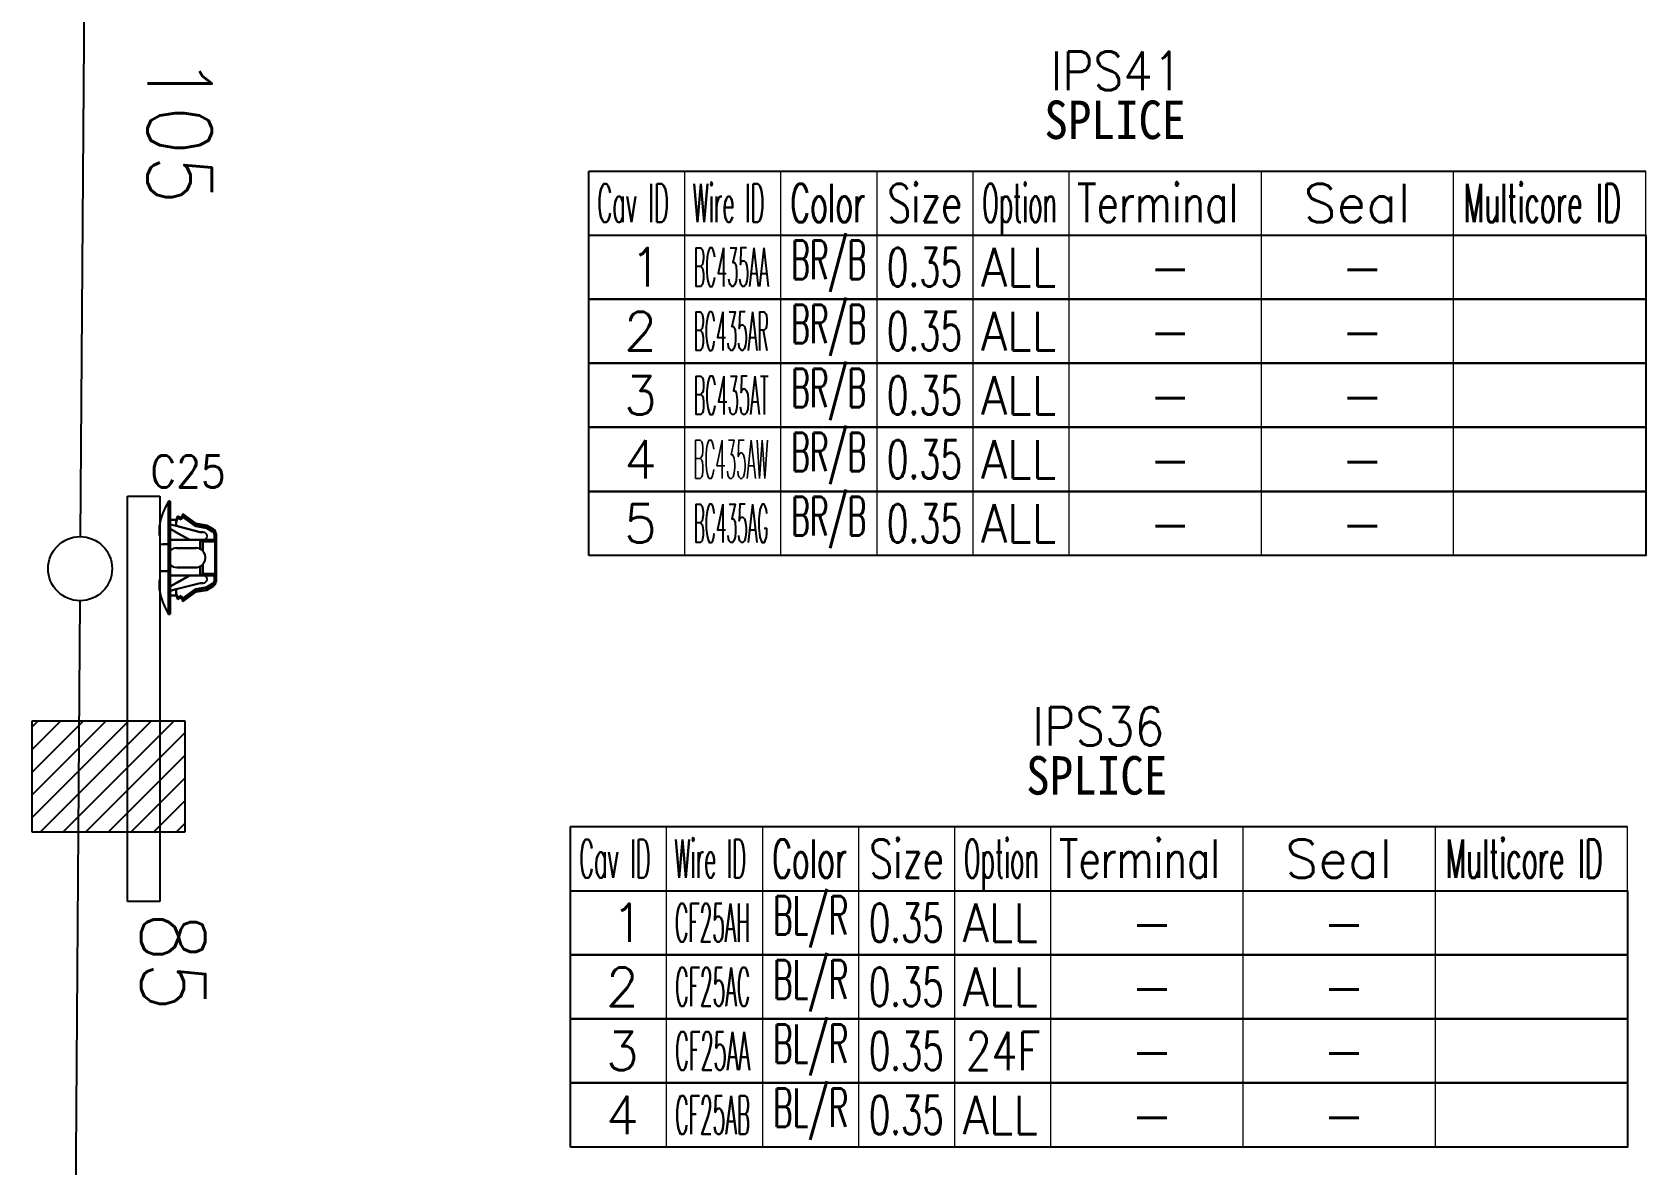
# Model space of a CAD drawing. Header units: inches. Extents: x 47316 to 59086, y 3141 to 11743.
# Drawn here: x 52816.6 to 52942.6, y 8770.9 to 8859.3 of the extents above; entities that cross this region are included whole.
import ezdxf

# ---------------------------------------------------------------- set-up
doc = ezdxf.new("R2010")
doc.units = ezdxf.units.IN
doc.header["$MEASUREMENT"] = 0
doc.styles.get("Standard").update_dxf_attribs({"font": ''})
doc.styles.get('Standard').set_extended_font_data('SimSun')
doc.linetypes.add('_VH_OTCON', pattern='A,0.0001,[7,VeSys.shx,S=0.1,R=0,X=0,Y=0],-0.4,[7,VeSys.shx,S=0.1,R=0,X=0,Y=0],-0.4,["X",Standard,S=1,R=0,X=-0.5,Y=-0.5],-0.0001,[7,VeSys.shx,S=0.1,R=0,X=0,Y=0],-0.4', length=1.2002)

msp = doc.modelspace()

# ---------------------------------------------------------------- linework, layer by layer
at = {"color": 0, "linetype": '_VH_OTCON', "lineweight": -2, "ltscale": 5}
for p, q in [((52820.37, 8819.96), (52820.87, 8884.63)), ((52820.33, 8814.96), (52819.92, 8759.04))]:
    msp.add_line(p, q, dxfattribs=at)
at = {"color": 0, "linetype": 'Continuous', "lineweight": -2}
for p, q in [((52860.05, 8848.49), (52942.55, 8848.49)), ((52860.05, 8843.49), (52860.05, 8848.49)), ((52860.05, 8843.49), (52942.55, 8843.49)), ((52858.63, 8797.33), (52941.13, 8797.33)), ((52858.63, 8792.33), (52858.63, 8797.33)), ((52858.63, 8792.33), (52941.13, 8792.33))]:
    msp.add_line(p, q, dxfattribs=at)
at = {"color": 7, "linetype": 'Continuous', "lineweight": 15}
for p, q in [((52867.55, 8843.49), (52867.55, 8848.49)), ((52875.05, 8843.49), (52875.05, 8848.49)), ((52882.55, 8843.49), (52882.55, 8848.49)), ((52890.05, 8843.49), (52890.05, 8848.49)), ((52897.55, 8843.49), (52897.55, 8848.49)), ((52912.55, 8843.49), (52912.55, 8848.49)), ((52927.55, 8843.49), (52927.55, 8848.49)), ((52942.55, 8843.49), (52942.55, 8848.49)), ((52866.13, 8792.33), (52866.13, 8797.33)), ((52873.63, 8792.33), (52873.63, 8797.33)), ((52881.13, 8792.33), (52881.13, 8797.33)), ((52888.63, 8792.33), (52888.63, 8797.33)), ((52896.13, 8792.33), (52896.13, 8797.33)), ((52911.13, 8792.33), (52911.13, 8797.33)), ((52926.13, 8792.33), (52926.13, 8797.33)), ((52941.13, 8792.33), (52941.13, 8797.33))]:
    msp.add_line(p, q, dxfattribs=at)
at = {"color": 102, "linetype": 'Continuous', "lineweight": 15}
for p, q in [((52867.55, 8838.49), (52867.55, 8843.49)), ((52875.05, 8838.49), (52875.05, 8843.49)), ((52882.55, 8838.49), (52882.55, 8843.49)), ((52890.05, 8838.49), (52890.05, 8843.49)), ((52897.55, 8838.49), (52897.55, 8843.49)), ((52912.55, 8838.49), (52912.55, 8843.49)), ((52927.55, 8838.49), (52927.55, 8843.49)), ((52867.55, 8833.49), (52867.55, 8838.49)), ((52875.05, 8833.49), (52875.05, 8838.49)), ((52882.55, 8833.49), (52882.55, 8838.49)), ((52890.05, 8833.49), (52890.05, 8838.49)), ((52897.55, 8833.49), (52897.55, 8838.49)), ((52912.55, 8833.49), (52912.55, 8838.49)), ((52927.55, 8833.49), (52927.55, 8838.49)), ((52867.55, 8828.49), (52867.55, 8833.49)), ((52875.05, 8828.49), (52875.05, 8833.49)), ((52882.55, 8828.49), (52882.55, 8833.49)), ((52890.05, 8828.49), (52890.05, 8833.49)), ((52897.55, 8828.49), (52897.55, 8833.49)), ((52912.55, 8828.49), (52912.55, 8833.49)), ((52927.55, 8828.49), (52927.55, 8833.49)), ((52867.55, 8823.49), (52867.55, 8828.49)), ((52875.05, 8823.49), (52875.05, 8828.49)), ((52882.55, 8823.49), (52882.55, 8828.49)), ((52890.05, 8823.49), (52890.05, 8828.49)), ((52897.55, 8823.49), (52897.55, 8828.49)), ((52912.55, 8823.49), (52912.55, 8828.49)), ((52927.55, 8823.49), (52927.55, 8828.49)), ((52867.55, 8818.49), (52867.55, 8823.49)), ((52875.05, 8818.49), (52875.05, 8823.49)), ((52882.55, 8818.49), (52882.55, 8823.49)), ((52890.05, 8818.49), (52890.05, 8823.49)), ((52897.55, 8818.49), (52897.55, 8823.49)), ((52912.55, 8818.49), (52912.55, 8823.49)), ((52927.55, 8818.49), (52927.55, 8823.49)), ((52866.13, 8787.33), (52866.13, 8792.33)), ((52873.63, 8787.33), (52873.63, 8792.33)), ((52881.13, 8787.33), (52881.13, 8792.33)), ((52888.63, 8787.33), (52888.63, 8792.33)), ((52896.13, 8787.33), (52896.13, 8792.33)), ((52911.13, 8787.33), (52911.13, 8792.33)), ((52926.13, 8787.33), (52926.13, 8792.33)), ((52866.13, 8782.33), (52866.13, 8787.33)), ((52873.63, 8782.33), (52873.63, 8787.33)), ((52881.13, 8782.33), (52881.13, 8787.33)), ((52888.63, 8782.33), (52888.63, 8787.33)), ((52896.13, 8782.33), (52896.13, 8787.33)), ((52911.13, 8782.33), (52911.13, 8787.33)), ((52926.13, 8782.33), (52926.13, 8787.33)), ((52866.13, 8777.33), (52866.13, 8782.33)), ((52873.63, 8777.33), (52873.63, 8782.33)), ((52881.13, 8777.33), (52881.13, 8782.33)), ((52888.63, 8777.33), (52888.63, 8782.33)), ((52896.13, 8777.33), (52896.13, 8782.33)), ((52911.13, 8777.33), (52911.13, 8782.33)), ((52926.13, 8777.33), (52926.13, 8782.33)), ((52866.13, 8772.33), (52866.13, 8777.33)), ((52873.63, 8772.33), (52873.63, 8777.33)), ((52881.13, 8772.33), (52881.13, 8777.33)), ((52888.63, 8772.33), (52888.63, 8777.33)), ((52896.13, 8772.33), (52896.13, 8777.33)), ((52911.13, 8772.33), (52911.13, 8777.33)), ((52926.13, 8772.33), (52926.13, 8777.33))]:
    msp.add_line(p, q, dxfattribs=at)
at = {"color": 0, "lineweight": -3}
for p, q in [((52824.05, 8823.11), (52826.58, 8823.11)), ((52826.58, 8823.11), (52826.58, 8791.49)), ((52826.58, 8791.49), (52824.05, 8791.49))]:
    msp.add_line(p, q, dxfattribs=at)
at = {"color": 0}
msp.add_line((52824.05, 8791.49), (52824.05, 8823.11), dxfattribs=at)
at = {"color": 0, "ltscale": 0.2}
for p, q in [((52827.26, 8819.37), (52827.26, 8822.74)), ((52827.26, 8819.37), (52827.26, 8822.74)), ((52827.39, 8819.37), (52827.39, 8822.74)), ((52827.39, 8822.74), (52827.39, 8819.37)), ((52827.26, 8813.9), (52827.26, 8817.26)), ((52827.26, 8817.26), (52827.26, 8813.9)), ((52827.39, 8817.26), (52827.39, 8813.9)), ((52827.39, 8817.26), (52827.39, 8813.9))]:
    msp.add_line(p, q, dxfattribs=at)
at = {"color": 0, "ltscale": 0.0075}
for p, q in [((52827.26, 8822.74), (52827.39, 8822.74)), ((52827.39, 8822.74), (52827.26, 8822.74)), ((52827.26, 8819.37), (52827.39, 8819.37)), ((52827.39, 8819.37), (52827.26, 8819.37)), ((52830.84, 8820.06), (52830.97, 8820.06)), ((52830.84, 8820.06), (52830.97, 8820.06)), ((52830.97, 8819.71), (52830.84, 8819.71)), ((52827.39, 8817.26), (52827.26, 8817.26)), ((52827.26, 8817.26), (52827.39, 8817.26)), ((52830.97, 8816.57), (52830.84, 8816.57)), ((52830.97, 8816.57), (52830.84, 8816.57)), ((52827.26, 8813.9), (52827.39, 8813.9)), ((52827.39, 8813.9), (52827.26, 8813.9))]:
    msp.add_line(p, q, dxfattribs=at)
at = {"color": 0, "ltscale": 0.087396}
for p, q in [((52827.39, 8822.74), (52827.39, 8821.27)), ((52827.39, 8813.9), (52827.39, 8815.37)), ((52827.39, 8813.9), (52827.39, 8815.37))]:
    msp.add_line(p, q, dxfattribs=at)
at = {"color": 0, "ltscale": 0.0875}
for p, q in [((52827.39, 8821.26), (52827.39, 8822.74)), ((52829.37, 8819.07), (52827.89, 8819.07)), ((52827.89, 8819.07), (52829.37, 8819.07)), ((52827.89, 8817.56), (52829.37, 8817.56)), ((52829.37, 8817.56), (52827.89, 8817.56)), ((52829.37, 8817.56), (52827.89, 8817.56))]:
    msp.add_line(p, q, dxfattribs=at)
at = {"color": 0, "ltscale": 0.047501}
for p, q in [((52826.55, 8820.84), (52826.55, 8820.04)), ((52826.55, 8820.04), (52826.55, 8820.84)), ((52826.55, 8816.59), (52826.55, 8815.79)), ((52826.55, 8815.79), (52826.55, 8816.59))]:
    msp.add_line(p, q, dxfattribs=at)
at = {"color": 0, "ltscale": 0.027499}
for p, q in [((52827.85, 8821.26), (52827.39, 8821.26)), ((52827.39, 8821.26), (52827.85, 8821.26)), ((52827.85, 8815.37), (52827.39, 8815.37)), ((52827.39, 8815.37), (52827.85, 8815.37))]:
    msp.add_line(p, q, dxfattribs=at)
at = {"color": 0, "ltscale": 0.028456}
for p, q in [((52827.85, 8820.79), (52827.39, 8820.91)), ((52827.39, 8820.91), (52827.85, 8820.79)), ((52827.85, 8815.85), (52827.39, 8815.72)), ((52827.39, 8815.72), (52827.85, 8815.85))]:
    msp.add_line(p, q, dxfattribs=at)
at = {"color": 0, "ltscale": 0.020602}
for p, q in [((52827.39, 8820.91), (52827.39, 8820.56)), ((52827.39, 8815.72), (52827.39, 8816.07)), ((52827.39, 8815.72), (52827.39, 8816.07))]:
    msp.add_line(p, q, dxfattribs=at)
at = {"color": 0, "ltscale": 0.020749}
msp.add_line((52827.39, 8820.56), (52827.39, 8820.91), dxfattribs=at)
at = {"color": 0, "ltscale": 0.015289}
msp.add_line((52827.61, 8820.44), (52827.39, 8820.56), dxfattribs=at)
at = {"color": 0, "ltscale": 0.015242}
for p, q in [((52827.39, 8820.56), (52827.61, 8820.44)), ((52827.61, 8816.2), (52827.39, 8816.07))]:
    msp.add_line(p, q, dxfattribs=at)
at = {"color": 0, "ltscale": 0.018183}
msp.add_line((52827.94, 8821.56), (52827.85, 8821.26), dxfattribs=at)
at = {"color": 0, "ltscale": 0.018199}
for p, q in [((52827.85, 8821.12), (52827.94, 8821.42)), ((52827.94, 8821.42), (52827.85, 8821.12)), ((52827.85, 8815.51), (52827.94, 8815.22)), ((52827.94, 8815.22), (52827.85, 8815.51))]:
    msp.add_line(p, q, dxfattribs=at)
at = {"color": 0, "ltscale": 0.001825}
msp.add_line((52827.85, 8821.26), (52827.85, 8821.23), dxfattribs=at)
at = {"color": 0, "ltscale": 0.003674}
for p, q in [((52827.85, 8821.2), (52827.85, 8821.26)), ((52827.85, 8815.38), (52827.85, 8815.44))]:
    msp.add_line(p, q, dxfattribs=at)
at = {"color": 0, "ltscale": 0.000342}
for p, q in [((52827.85, 8821.26), (52827.85, 8821.26)), ((52827.85, 8815.37), (52827.85, 8815.38))]:
    msp.add_line(p, q, dxfattribs=at)
at = {"color": 0, "ltscale": 0.006641}
msp.add_line((52827.85, 8821.26), (52827.85, 8821.15), dxfattribs=at)
at = {"color": 0, "ltscale": 0.002142}
msp.add_line((52827.85, 8821.23), (52827.85, 8821.26), dxfattribs=at)
at = {"color": 0, "ltscale": 0.00033}
for p, q in [((52827.85, 8821.26), (52827.85, 8821.26)), ((52827.85, 8815.38), (52827.85, 8815.37)), ((52828.25, 8815.2), (52828.25, 8815.21))]:
    msp.add_line(p, q, dxfattribs=at)
at = {"color": 0, "ltscale": 0.002136}
msp.add_line((52827.85, 8821.26), (52827.85, 8821.23), dxfattribs=at)
at = {"color": 0, "ltscale": 0.006299}
msp.add_line((52827.85, 8821.12), (52827.85, 8821.23), dxfattribs=at)
at = {"color": 0, "ltscale": 0.006305}
msp.add_line((52827.85, 8821.23), (52827.85, 8821.12), dxfattribs=at)
at = {"color": 0, "ltscale": 0.00329}
msp.add_line((52827.85, 8821.14), (52827.85, 8821.2), dxfattribs=at)
at = {"color": 0, "ltscale": 0.019785}
for p, q in [((52827.85, 8820.79), (52827.85, 8821.12)), ((52827.85, 8821.12), (52827.85, 8820.79)), ((52827.85, 8815.85), (52827.85, 8815.51)), ((52827.85, 8815.51), (52827.85, 8815.85))]:
    msp.add_line(p, q, dxfattribs=at)
at = {"color": 0, "ltscale": 0.11383}
for p, q in [((52829.71, 8820.3), (52827.85, 8820.79)), ((52827.85, 8820.79), (52829.71, 8820.3)), ((52829.71, 8816.34), (52827.85, 8815.85)), ((52827.85, 8815.85), (52829.71, 8816.34))]:
    msp.add_line(p, q, dxfattribs=at)
at = {"color": 0, "ltscale": 0.008429}
for p, q in [((52827.94, 8821.42), (52827.94, 8821.56)), ((52828.25, 8815.34), (52828.25, 8815.2))]:
    msp.add_line(p, q, dxfattribs=at)
at = {"color": 0, "ltscale": 0.020195}
for p, q in [((52828.25, 8821.43), (52827.94, 8821.56)), ((52827.94, 8821.42), (52828.25, 8821.29)), ((52828.25, 8821.29), (52827.94, 8821.42)), ((52827.94, 8815.22), (52828.25, 8815.34)), ((52828.25, 8815.34), (52827.94, 8815.22)), ((52827.94, 8815.08), (52828.25, 8815.2))]:
    msp.add_line(p, q, dxfattribs=at)
at = {"color": 0, "ltscale": 0.008438}
msp.add_line((52827.94, 8821.56), (52827.94, 8821.42), dxfattribs=at)
at = {"color": 0, "ltscale": 0.002185}
msp.add_line((52827.94, 8821.49), (52827.94, 8821.53), dxfattribs=at)
at = {"color": 0, "ltscale": 0.019}
msp.add_line((52828.38, 8821.73), (52828.25, 8821.43), dxfattribs=at)
at = {"color": 0, "ltscale": 0.013619}
for p, q in [((52828.25, 8821.29), (52828.34, 8821.5)), ((52828.34, 8821.5), (52828.25, 8821.29)), ((52828.25, 8815.34), (52828.34, 8815.13)), ((52828.34, 8815.13), (52828.25, 8815.34))]:
    msp.add_line(p, q, dxfattribs=at)
at = {"color": 0, "ltscale": 0.002856}
msp.add_line((52828.25, 8821.43), (52828.25, 8821.38), dxfattribs=at)
at = {"color": 0, "ltscale": 0.002869}
msp.add_line((52828.25, 8821.38), (52828.25, 8821.43), dxfattribs=at)
at = {"color": 0, "ltscale": 0.0009}
msp.add_line((52828.25, 8821.42), (52828.25, 8821.43), dxfattribs=at)
at = {"color": 0, "ltscale": 0.000912}
for p, q in [((52828.25, 8821.43), (52828.25, 8821.42)), ((52827.94, 8815.09), (52827.94, 8815.08))]:
    msp.add_line(p, q, dxfattribs=at)
at = {"color": 0, "ltscale": 0.002832}
msp.add_line((52828.25, 8821.37), (52828.25, 8821.42), dxfattribs=at)
at = {"color": 0, "ltscale": 0.00282}
for p, q in [((52828.25, 8821.42), (52828.25, 8821.37)), ((52827.94, 8815.14), (52827.94, 8815.09))]:
    msp.add_line(p, q, dxfattribs=at)
at = {"color": 0, "ltscale": 0.004715}
msp.add_line((52828.25, 8821.29), (52828.25, 8821.37), dxfattribs=at)
at = {"color": 0, "ltscale": 0.004687}
msp.add_line((52828.25, 8821.37), (52828.25, 8821.29), dxfattribs=at)
at = {"color": 0, "ltscale": 0.074459}
for p, q in [((52828.34, 8821.5), (52829.36, 8820.77)), ((52829.36, 8820.77), (52828.34, 8821.5)), ((52828.34, 8815.13), (52829.36, 8815.86)), ((52829.36, 8815.86), (52828.34, 8815.13))]:
    msp.add_line(p, q, dxfattribs=at)
at = {"color": 0, "ltscale": 0.000903}
msp.add_line((52828.38, 8821.73), (52828.38, 8821.71), dxfattribs=at)
at = {"color": 0, "ltscale": 4.3e-05}
msp.add_line((52828.38, 8821.73), (52828.38, 8821.73), dxfattribs=at)
at = {"color": 0, "ltscale": 0.075271}
for p, q in [((52829.41, 8820.99), (52828.38, 8821.73)), ((52828.38, 8821.62), (52829.41, 8820.89)), ((52829.41, 8820.89), (52828.38, 8821.62)), ((52829.41, 8815.75), (52828.38, 8815.01)), ((52828.38, 8814.91), (52829.41, 8815.64))]:
    msp.add_line(p, q, dxfattribs=at)
at = {"color": 0, "ltscale": 4.9e-05}
msp.add_line((52828.38, 8821.73), (52828.38, 8821.73), dxfattribs=at)
at = {"color": 0, "ltscale": 0.000916}
msp.add_line((52828.38, 8821.73), (52828.38, 8821.71), dxfattribs=at)
at = {"color": 0, "ltscale": 0.005222}
msp.add_line((52828.38, 8821.71), (52828.38, 8821.62), dxfattribs=at)
at = {"color": 0, "ltscale": 0.005249}
msp.add_line((52828.38, 8821.71), (52828.38, 8821.62), dxfattribs=at)
at = {"color": 0, "ltscale": 0.004321}
for p, q in [((52829.39, 8820.84), (52829.36, 8820.77)), ((52829.36, 8820.77), (52829.39, 8820.84)), ((52829.36, 8815.86), (52829.39, 8815.79)), ((52829.39, 8815.79), (52829.36, 8815.86))]:
    msp.add_line(p, q, dxfattribs=at)
at = {"color": 0, "ltscale": 0.051095}
for p, q in [((52829.36, 8820.77), (52830.21, 8820.62)), ((52830.21, 8820.62), (52829.36, 8820.77)), ((52829.36, 8815.86), (52830.21, 8816.01)), ((52830.21, 8816.01), (52829.36, 8815.86))]:
    msp.add_line(p, q, dxfattribs=at)
at = {"color": 0, "ltscale": 0.002621}
for p, q in [((52829.41, 8820.88), (52829.39, 8820.84)), ((52829.39, 8820.84), (52829.41, 8820.88)), ((52829.39, 8815.79), (52829.41, 8815.75)), ((52829.41, 8815.75), (52829.39, 8815.79))]:
    msp.add_line(p, q, dxfattribs=at)
at = {"color": 0, "ltscale": 0.000205}
for p, q in [((52829.39, 8820.84), (52829.39, 8820.84)), ((52829.39, 8820.84), (52829.39, 8820.84)), ((52829.39, 8815.79), (52829.39, 8815.79)), ((52829.39, 8815.79), (52829.39, 8815.79))]:
    msp.add_line(p, q, dxfattribs=at)
at = {"color": 0, "ltscale": 0.006168}
for p, q in [((52829.41, 8820.89), (52829.41, 8820.99)), ((52829.41, 8820.99), (52829.41, 8820.89))]:
    msp.add_line(p, q, dxfattribs=at)
at = {"color": 0, "ltscale": 0.05076}
for p, q in [((52830.25, 8820.84), (52829.41, 8820.99)), ((52829.41, 8815.64), (52830.25, 8815.79))]:
    msp.add_line(p, q, dxfattribs=at)
at = {"color": 0, "ltscale": 0.050773}
for p, q in [((52829.41, 8820.88), (52830.25, 8820.74)), ((52830.25, 8820.74), (52829.41, 8820.88)), ((52830.25, 8815.9), (52829.41, 8815.75))]:
    msp.add_line(p, q, dxfattribs=at)
at = {"color": 0, "ltscale": 0.004276}
for p, q in [((52830.24, 8820.69), (52830.21, 8820.62)), ((52830.21, 8820.62), (52830.24, 8820.69)), ((52830.24, 8815.94), (52830.21, 8816.01)), ((52830.21, 8816.01), (52830.24, 8815.94))]:
    msp.add_line(p, q, dxfattribs=at)
at = {"color": 0, "ltscale": 0.0329}
for p, q in [((52830.21, 8820.62), (52830.69, 8820.34)), ((52830.69, 8820.34), (52830.21, 8820.62)), ((52830.21, 8816.01), (52830.69, 8816.29)), ((52830.69, 8816.29), (52830.21, 8816.01))]:
    msp.add_line(p, q, dxfattribs=at)
at = {"color": 0, "ltscale": 0.002806}
for p, q in [((52830.25, 8820.74), (52830.24, 8820.69)), ((52830.24, 8815.94), (52830.25, 8815.9))]:
    msp.add_line(p, q, dxfattribs=at)
at = {"color": 0, "ltscale": 0.00266}
for p, q in [((52830.24, 8820.69), (52830.25, 8820.74)), ((52830.25, 8815.9), (52830.24, 8815.94))]:
    msp.add_line(p, q, dxfattribs=at)
at = {"color": 0, "ltscale": 0.006223}
for p, q in [((52830.25, 8820.84), (52830.25, 8820.74)), ((52830.25, 8820.84), (52830.25, 8820.74)), ((52830.25, 8815.79), (52830.25, 8815.9))]:
    msp.add_line(p, q, dxfattribs=at)
at = {"color": 0, "ltscale": 0.034946}
for p, q in [((52830.76, 8820.54), (52830.25, 8820.84)), ((52830.25, 8815.79), (52830.76, 8816.09))]:
    msp.add_line(p, q, dxfattribs=at)
at = {"color": 0, "ltscale": 0.034163}
for p, q in [((52830.25, 8820.74), (52830.75, 8820.45)), ((52830.75, 8816.19), (52830.25, 8815.9))]:
    msp.add_line(p, q, dxfattribs=at)
at = {"color": 0, "ltscale": 0.034208}
for p, q in [((52830.75, 8820.45), (52830.25, 8820.74)), ((52830.75, 8816.19), (52830.25, 8815.9))]:
    msp.add_line(p, q, dxfattribs=at)
at = {"color": 0, "ltscale": 0.000128}
for p, q in [((52830.25, 8820.74), (52830.25, 8820.74)), ((52830.25, 8815.9), (52830.25, 8815.9)), ((52830.25, 8815.9), (52830.25, 8815.9))]:
    msp.add_line(p, q, dxfattribs=at)
at = {"color": 0, "ltscale": 0.005864}
msp.add_line((52830.76, 8820.54), (52830.75, 8820.45), dxfattribs=at)
at = {"color": 0, "ltscale": 0.005865}
for p, q in [((52830.76, 8820.54), (52830.75, 8820.45)), ((52830.75, 8816.19), (52830.76, 8816.09))]:
    msp.add_line(p, q, dxfattribs=at)
at = {"color": 0, "ltscale": 0.040567}
for p, q in [((52826.58, 8819.37), (52827.26, 8819.37)), ((52826.58, 8817.26), (52827.26, 8817.26))]:
    msp.add_line(p, q, dxfattribs=at)
at = {"color": 0, "ltscale": 0.040569}
for p, q in [((52826.58, 8819.37), (52827.26, 8819.37)), ((52827.26, 8817.26), (52826.58, 8817.26))]:
    msp.add_line(p, q, dxfattribs=at)
at = {"color": 0, "ltscale": 0.035001}
msp.add_line((52827.39, 8819.37), (52826.8, 8819.37), dxfattribs=at)
msp.add_line((52827.39, 8819.37), (52826.8, 8819.37), dxfattribs=at)
at = {"color": 0, "ltscale": 0.125}
for p, q in [((52827.26, 8817.26), (52827.26, 8819.37)), ((52827.26, 8819.37), (52827.26, 8817.26)), ((52827.39, 8817.26), (52827.39, 8819.37)), ((52827.39, 8819.37), (52827.39, 8817.26))]:
    msp.add_line(p, q, dxfattribs=at)
at = {"color": 0, "ltscale": 0.089999}
for p, q in [((52827.39, 8819.71), (52828.91, 8819.71)), ((52828.91, 8819.71), (52827.39, 8819.71)), ((52828.91, 8816.93), (52827.39, 8816.93)), ((52827.39, 8816.93), (52828.91, 8816.93))]:
    msp.add_line(p, q, dxfattribs=at)
at = {"color": 0, "ltscale": 0.02697}
msp.add_line((52828.01, 8820.21), (52827.61, 8820.44), dxfattribs=at)
at = {"color": 0, "ltscale": 0.026985}
for p, q in [((52827.61, 8820.44), (52828.01, 8820.21)), ((52828.01, 8816.42), (52827.61, 8816.2))]:
    msp.add_line(p, q, dxfattribs=at)
at = {"color": 0, "ltscale": 0.065039}
msp.add_line((52828.91, 8819.71), (52827.95, 8820.24), dxfattribs=at)
at = {"color": 0, "ltscale": 0.06116}
msp.add_line((52828.91, 8819.71), (52828.01, 8820.21), dxfattribs=at)
at = {"color": 0, "ltscale": 0.061156}
for p, q in [((52828.01, 8820.21), (52828.91, 8819.71)), ((52828.91, 8816.93), (52828.01, 8816.42))]:
    msp.add_line(p, q, dxfattribs=at)
at = {"color": 0, "ltscale": 0.040697}
msp.add_line((52828.75, 8819.71), (52828.06, 8819.71), dxfattribs=at)
at = {"color": 0, "ltscale": 0.040701}
msp.add_line((52828.06, 8819.71), (52828.75, 8819.71), dxfattribs=at)
at = {"color": 0, "ltscale": 0.039936}
for p, q in [((52828.91, 8819.71), (52829.58, 8819.71)), ((52829.58, 8819.71), (52828.91, 8819.71)), ((52829.58, 8816.93), (52828.91, 8816.93)), ((52828.91, 8816.93), (52829.58, 8816.93))]:
    msp.add_line(p, q, dxfattribs=at)
at = {"color": 0, "ltscale": 0.048712}
msp.add_line((52829.73, 8819.71), (52828.91, 8819.71), dxfattribs=at)
at = {"color": 0, "ltscale": 0.082565}
for p, q in [((52830.97, 8819.71), (52829.58, 8819.71)), ((52829.58, 8819.71), (52830.97, 8819.71)), ((52829.58, 8816.93), (52830.97, 8816.93)), ((52830.97, 8816.93), (52829.58, 8816.93))]:
    msp.add_line(p, q, dxfattribs=at)
at = {"color": 0, "ltscale": 0.014999}
for p, q in [((52829.96, 8820.3), (52829.71, 8820.3)), ((52829.71, 8820.3), (52829.96, 8820.3)), ((52829.96, 8816.34), (52829.71, 8816.34)), ((52829.96, 8816.34), (52829.71, 8816.34)), ((52829.71, 8816.34), (52829.96, 8816.34))]:
    msp.add_line(p, q, dxfattribs=at)
at = {"color": 0, "ltscale": 0.041339}
for p, q in [((52829.72, 8819.68), (52829.72, 8818.99)), ((52829.72, 8818.99), (52829.72, 8819.68)), ((52829.72, 8817.64), (52829.72, 8816.95)), ((52829.72, 8816.95), (52829.72, 8817.64))]:
    msp.add_line(p, q, dxfattribs=at)
at = {"color": 0, "ltscale": 0.002634}
for p, q in [((52829.72, 8819.68), (52829.76, 8819.67)), ((52829.76, 8816.96), (52829.72, 8816.95))]:
    msp.add_line(p, q, dxfattribs=at)
at = {"color": 0, "ltscale": 0.002635}
for p, q in [((52829.76, 8819.67), (52829.72, 8819.68)), ((52829.72, 8816.95), (52829.76, 8816.96))]:
    msp.add_line(p, q, dxfattribs=at)
at = {"color": 0, "ltscale": 0.008279}
msp.add_line((52829.86, 8819.71), (52829.73, 8819.71), dxfattribs=at)
at = {"color": 0, "ltscale": 0.005516}
msp.add_line((52829.96, 8819.71), (52829.86, 8819.71), dxfattribs=at)
at = {"color": 0, "ltscale": 0.044711}
for p, q in [((52829.93, 8818.83), (52829.93, 8819.58)), ((52829.93, 8819.58), (52829.93, 8818.83)), ((52829.93, 8817.05), (52829.93, 8817.81)), ((52829.93, 8817.81), (52829.93, 8817.05))]:
    msp.add_line(p, q, dxfattribs=at)
at = {"color": 0, "ltscale": 0.057954}
for p, q in [((52829.93, 8819.58), (52830.9, 8819.58)), ((52830.9, 8819.58), (52829.93, 8819.58)), ((52830.9, 8817.05), (52829.93, 8817.05)), ((52829.93, 8817.05), (52830.9, 8817.05))]:
    msp.add_line(p, q, dxfattribs=at)
at = {"color": 0, "ltscale": 0.052501}
msp.add_line((52830.84, 8819.71), (52829.96, 8819.71), dxfattribs=at)
at = {"color": 0, "ltscale": 0.007092}
for p, q in [((52830.69, 8820.34), (52830.75, 8820.45)), ((52830.75, 8820.45), (52830.69, 8820.34)), ((52830.75, 8816.19), (52830.69, 8816.29)), ((52830.69, 8816.29), (52830.75, 8816.19))]:
    msp.add_line(p, q, dxfattribs=at)
at = {"color": 0, "ltscale": 0.020941}
for p, q in [((52830.84, 8820.06), (52830.84, 8819.71)), ((52830.84, 8819.71), (52830.84, 8820.06)), ((52830.97, 8819.71), (52830.97, 8820.06)), ((52830.97, 8820.06), (52830.97, 8819.71)), ((52830.84, 8816.57), (52830.84, 8816.93)), ((52830.84, 8816.93), (52830.84, 8816.57)), ((52830.97, 8816.57), (52830.97, 8816.93)), ((52830.97, 8816.93), (52830.97, 8816.57))]:
    msp.add_line(p, q, dxfattribs=at)
at = {"color": 0, "ltscale": 0.15}
for p, q in [((52830.9, 8817.05), (52830.9, 8819.58)), ((52830.9, 8819.58), (52830.9, 8817.05))]:
    msp.add_line(p, q, dxfattribs=at)
at = {"color": 0, "ltscale": 0.015717}
msp.add_line((52830.97, 8820.18), (52830.97, 8819.92), dxfattribs=at)
at = {"color": 0, "ltscale": 0.015729}
msp.add_line((52830.97, 8819.92), (52830.97, 8820.18), dxfattribs=at)
at = {"color": 0, "ltscale": 0.012512}
for p, q in [((52830.97, 8819.71), (52830.97, 8819.92)), ((52830.97, 8816.72), (52830.97, 8816.93))]:
    msp.add_line(p, q, dxfattribs=at)
at = {"color": 0, "ltscale": 0.000995}
for p, q in [((52830.97, 8819.69), (52830.97, 8819.71)), ((52830.97, 8819.71), (52830.97, 8819.69)), ((52830.97, 8816.93), (52830.97, 8816.94)), ((52830.97, 8816.94), (52830.97, 8816.93))]:
    msp.add_line(p, q, dxfattribs=at)
at = {"color": 0, "ltscale": 0.163013}
msp.add_line((52830.97, 8819.69), (52830.97, 8816.94), dxfattribs=at)
at = {"color": 0, "ltscale": 0.163214}
msp.add_line((52830.97, 8816.94), (52830.97, 8819.69), dxfattribs=at)
at = {"color": 0, "ltscale": 0.001863}
msp.add_line((52829.91, 8818.85), (52829.93, 8818.83), dxfattribs=at)
at = {"color": 0, "ltscale": 0.000505}
msp.add_line((52829.93, 8818.83), (52829.92, 8818.83), dxfattribs=at)
at = {"color": 0, "ltscale": 0.02751}
msp.add_line((52827.26, 8817.26), (52826.8, 8817.26), dxfattribs=at)
msp.add_line((52827.26, 8817.26), (52826.8, 8817.26), dxfattribs=at)
at = {"color": 0, "ltscale": 0.064963}
msp.add_line((52827.95, 8816.39), (52828.91, 8816.93), dxfattribs=at)
at = {"color": 0, "ltscale": 0.061161}
msp.add_line((52828.01, 8816.42), (52828.91, 8816.93), dxfattribs=at)
at = {"color": 0, "ltscale": 0.000598}
msp.add_line((52829.93, 8817.81), (52829.92, 8817.8), dxfattribs=at)
at = {"color": 0, "ltscale": 0.000399}
msp.add_line((52830.97, 8816.95), (52830.97, 8816.94), dxfattribs=at)
at = {"color": 0, "ltscale": 0.012915}
msp.add_line((52830.97, 8816.5), (52830.97, 8816.72), dxfattribs=at)
at = {"color": 0, "ltscale": 0.015215}
msp.add_line((52827.39, 8816.07), (52827.61, 8816.2), dxfattribs=at)
at = {"color": 0, "ltscale": 0.02701}
msp.add_line((52827.61, 8816.2), (52828.01, 8816.42), dxfattribs=at)
at = {"color": 0, "ltscale": 0.008441}
for p, q in [((52827.85, 8815.37), (52827.85, 8815.51)), ((52827.85, 8815.51), (52827.85, 8815.37)), ((52828.25, 8815.2), (52828.25, 8815.34))]:
    msp.add_line(p, q, dxfattribs=at)
at = {"color": 0, "ltscale": 0.008432}
msp.add_line((52827.85, 8815.51), (52827.85, 8815.37), dxfattribs=at)
at = {"color": 0, "ltscale": 0.00434}
msp.add_line((52827.85, 8815.44), (52827.85, 8815.51), dxfattribs=at)
at = {"color": 0, "ltscale": 0.075264}
msp.add_line((52829.41, 8815.75), (52828.38, 8815.01), dxfattribs=at)
at = {"color": 0, "ltscale": 0.050769}
msp.add_line((52830.25, 8815.9), (52829.41, 8815.75), dxfattribs=at)
at = {"color": 0, "ltscale": 0.006165}
for p, q in [((52829.41, 8815.64), (52829.41, 8815.75)), ((52829.41, 8815.64), (52829.41, 8815.75)), ((52828.38, 8814.91), (52828.38, 8815.01))]:
    msp.add_line(p, q, dxfattribs=at)
at = {"color": 0, "ltscale": 0.006219}
msp.add_line((52830.25, 8815.9), (52830.25, 8815.79), dxfattribs=at)
at = {"color": 0, "ltscale": 0.00587}
msp.add_line((52830.76, 8816.09), (52830.75, 8816.19), dxfattribs=at)
at = {"color": 0, "ltscale": 0.004422}
msp.add_line((52830.97, 8816.57), (52830.97, 8816.5), dxfattribs=at)
at = {"color": 0, "ltscale": 0.006183}
msp.add_line((52830.97, 8816.47), (52830.97, 8816.57), dxfattribs=at)
at = {"color": 0, "ltscale": 0.007248}
msp.add_line((52830.97, 8816.57), (52830.97, 8816.45), dxfattribs=at)
at = {"color": 0, "ltscale": 0.001605}
msp.add_line((52830.97, 8816.49), (52830.97, 8816.46), dxfattribs=at)
at = {"color": 0, "ltscale": 0.002209}
msp.add_line((52827.85, 8815.41), (52827.85, 8815.38), dxfattribs=at)
at = {"color": 0, "ltscale": 0.000286}
for p, q in [((52827.85, 8815.37), (52827.85, 8815.38)), ((52827.85, 8815.38), (52827.85, 8815.37))]:
    msp.add_line(p, q, dxfattribs=at)
at = {"color": 0, "ltscale": 0.018174}
msp.add_line((52827.85, 8815.37), (52827.94, 8815.08), dxfattribs=at)
at = {"color": 0, "ltscale": 0.004681}
for p, q in [((52827.94, 8815.14), (52827.94, 8815.22)), ((52827.94, 8815.22), (52827.94, 8815.14))]:
    msp.add_line(p, q, dxfattribs=at)
at = {"color": 0, "ltscale": 0.002823}
msp.add_line((52827.94, 8815.09), (52827.94, 8815.14), dxfattribs=at)
at = {"color": 0, "ltscale": 0.000925}
msp.add_line((52827.94, 8815.08), (52827.94, 8815.09), dxfattribs=at)
at = {"color": 0, "ltscale": 0.004291}
msp.add_line((52828.25, 8815.27), (52828.25, 8815.34), dxfattribs=at)
at = {"color": 0, "ltscale": 0.003809}
msp.add_line((52828.25, 8815.21), (52828.25, 8815.27), dxfattribs=at)
at = {"color": 0, "ltscale": 0.001593}
msp.add_line((52828.25, 8815.23), (52828.25, 8815.21), dxfattribs=at)
at = {"color": 0, "ltscale": 0.000327}
msp.add_line((52828.25, 8815.21), (52828.25, 8815.2), dxfattribs=at)
at = {"color": 0, "ltscale": 0.019025}
msp.add_line((52828.25, 8815.2), (52828.38, 8814.91), dxfattribs=at)
at = {"color": 0, "ltscale": 0.006177}
msp.add_line((52828.38, 8815.01), (52828.38, 8814.91), dxfattribs=at)
at = {"color": 0, "lineweight": -2}
for p, q in [((52824.15, 8805.59), (52816.62, 8798.05)), ((52822.38, 8805.59), (52816.62, 8799.82)), ((52820.62, 8805.59), (52816.62, 8801.59)), ((52818.85, 8805.59), (52816.62, 8803.35)), ((52817.08, 8805.59), (52816.62, 8805.12)), ((52816.62, 8796.9), (52816.62, 8805.59)), ((52816.62, 8805.59), (52828.52, 8805.59)), ((52825.92, 8805.59), (52817.23, 8796.9)), ((52827.69, 8805.59), (52819, 8796.9)), ((52828.52, 8805.59), (52828.52, 8796.9)), ((52828.52, 8804.65), (52820.76, 8796.9)), ((52828.52, 8802.89), (52822.53, 8796.9)), ((52828.52, 8801.12), (52824.3, 8796.9)), ((52828.52, 8799.35), (52826.07, 8796.9)), ((52828.52, 8796.9), (52816.62, 8796.9)), ((52828.52, 8797.58), (52827.84, 8796.9))]:
    msp.add_line(p, q, dxfattribs=at)
at = {"color": 0, "linetype": 'Continuous', "lineweight": -2}
for points in [[(52860.05, 8838.49), (52860.05, 8843.49), (52942.55, 8843.49), (52942.55, 8838.49)], [(52860.05, 8833.49), (52860.05, 8838.49), (52942.55, 8838.49), (52942.55, 8833.49)], [(52860.05, 8828.49), (52860.05, 8833.49), (52942.55, 8833.49), (52942.55, 8828.49)], [(52860.05, 8823.49), (52860.05, 8828.49), (52942.55, 8828.49), (52942.55, 8823.49)], [(52860.05, 8818.49), (52860.05, 8823.49), (52942.55, 8823.49), (52942.55, 8818.49)], [(52858.63, 8787.33), (52858.63, 8792.33), (52941.13, 8792.33), (52941.13, 8787.33)], [(52858.63, 8782.33), (52858.63, 8787.33), (52941.13, 8787.33), (52941.13, 8782.33)], [(52858.63, 8777.33), (52858.63, 8782.33), (52941.13, 8782.33), (52941.13, 8777.33)], [(52858.63, 8772.33), (52858.63, 8777.33), (52941.13, 8777.33), (52941.13, 8772.33)]]:
    msp.add_lwpolyline(points, close=True, dxfattribs=at)
at = {"color": 0}
for points in [[(52830.97, 8820.06), (52830.95, 8820.17), (52830.91, 8820.28), (52830.84, 8820.37), (52830.75, 8820.45)], [(52830.97, 8820.06), (52830.95, 8820.17), (52830.91, 8820.28), (52830.86, 8820.36), (52830.75, 8820.45)], [(52830.08, 8818.59), (52830.04, 8818.68), (52829.93, 8818.83)], [(52829.93, 8817.81), (52830.04, 8817.96), (52830.08, 8818.04)], [(52830.75, 8816.19), (52830.84, 8816.26), (52830.91, 8816.35), (52830.95, 8816.46), (52830.97, 8816.57)], [(52830.75, 8816.19), (52830.83, 8816.24), (52830.89, 8816.32), (52830.94, 8816.42), (52830.97, 8816.57)]]:
    msp.add_lwpolyline(points, dxfattribs=at)
at = {"color": 0, "linetype": 'Continuous', "lineweight": -2}
msp.add_circle((52820.35, 8817.46), 2.5, dxfattribs=at)
at = {"color": 0}
for centre, radius, start, end in [((52831.95, 8819.88), 5.49, 148.6734, 169.9357), ((52827.73, 8821.76), 0.665, 336.7164, 343.3657), ((52827.76, 8821.75), 0.633, 336.5477, 343.542), ((52828.17, 8821.64), 0.205, 341.5163, 355.58), ((52828.18, 8821.64), 0.204, 341.369, 355.482), ((52830.54, 8820.18), 0.43, 0.6573, 58.8491), ((52829.58, 8819.23), 0.476, 72.7481, 90.0379), ((52829.58, 8819.25), 0.453, 72.3635, 90.543), ((52829.42, 8818.84), 0.894, 62.7227, 67.4531), ((52829.42, 8818.85), 0.886, 62.658, 67.4329), ((52829.2, 8818.43), 1.36, 57.6018, 62.5144), ((52829.21, 8818.45), 1.34, 57.5516, 62.458), ((52829.96, 8820), 0.295, 270.0079, 89.9921), ((52829.96, 8820), 0.295, 270.0245, 89.9755), ((52830.45, 8819.97), 0.444, 46.2941, 57.0546), ((52830.54, 8820.09), 0.294, 42.9951, 59.4663), ((52830.54, 8820.09), 0.293, 26.8155, 43.3467), ((52830.52, 8820.08), 0.315, 27.6161, 42.9808), ((52830.52, 8820.07), 0.32, 13.2465, 28.1596), ((52830.5, 8820.06), 0.338, 13.2641, 27.5859), ((52830.31, 8820.04), 0.529, 1.7682, 10.8839), ((52830.48, 8820.06), 0.36, 359.881, 13.3121), ((52830.59, 8819.86), 0.422, 318.3051, 328.9783), ((52830.58, 8819.87), 0.435, 318.4671, 328.8089), ((52830.8, 8819.73), 0.172, 329.2053, 338.8167), ((52830.8, 8819.73), 0.172, 329.3222, 338.9686), ((52830.91, 8819.69), 0.0611, 337.7767, 357.333), ((52830.91, 8819.69), 0.0617, 335.4196, 356.5764), ((52830.91, 8819.69), 0.0623, 335.4109, 356.316), ((52830.91, 8819.69), 0.0615, 337.7243, 357.1203), ((52827.89, 8818.32), 0.757, 89.9756, 131.8187), ((52827.9, 8818.31), 0.769, 90.3271, 131.5148), ((52827.9, 8818.31), 0.763, 90.0484, 107.9134), ((52829.37, 8818.32), 0.758, 62.4207, 89.9996), ((52829.37, 8818.31), 0.763, 75.6092, 89.9512), ((52829.36, 8818.31), 0.764, 62.3971, 89.7505), ((52829.37, 8818.31), 0.765, 52.952, 62.5749), ((52829.37, 8818.31), 0.761, 52.6881, 62.3734), ((52829.39, 8818.34), 0.73, 42.1985, 52.9728), ((52829.37, 8818.32), 0.759, 42.3338, 52.703), ((52829.36, 8818.31), 0.767, 21.0995, 42.0045), ((52829.36, 8818.32), 0.767, 318.0008, 338.9016), ((52829.37, 8818.32), 0.759, 16.4348, 29.9311), ((52829.37, 8818.32), 0.759, 335.8372, 344.997), ((52829.37, 8818.32), 0.758, 336.5332, 343.4892), ((52829.37, 8818.31), 0.758, 0.212, 21.3542), ((52829.37, 8818.32), 0.758, 338.6458, 359.788), ((52829.36, 8818.32), 0.769, 0.0656, 20.8991), ((52829.36, 8818.32), 0.769, 339.0988, 359.934), ((52827.89, 8818.32), 0.757, 228.1918, 270.0256), ((52827.89, 8818.31), 0.756, 228.1546, 252.2965), ((52827.9, 8818.33), 0.769, 228.4852, 269.6729), ((52829.36, 8818.32), 0.764, 270.2495, 297.6029), ((52829.37, 8818.32), 0.758, 270.0004, 297.5793), ((52829.37, 8818.32), 0.764, 270.056, 285.2681), ((52829.37, 8818.32), 0.758, 270.0002, 284.4836), ((52829.37, 8818.32), 0.763, 270.0482, 284.6082), ((52829.58, 8817.4), 0.476, 269.9621, 287.2519), ((52829.58, 8817.38), 0.453, 269.4607, 287.6335), ((52829.37, 8818.32), 0.765, 297.4251, 307.048), ((52829.37, 8818.32), 0.761, 297.6266, 307.3119), ((52829.42, 8817.78), 0.886, 292.5669, 297.3423), ((52829.42, 8817.79), 0.894, 292.5464, 297.2781), ((52829.39, 8818.3), 0.73, 307.0272, 317.8015), ((52829.37, 8818.32), 0.759, 307.297, 317.6662), ((52829.21, 8818.18), 1.34, 297.5422, 302.4481), ((52829.2, 8818.2), 1.36, 297.4859, 302.3978), ((52829.96, 8816.63), 0.295, 270.0079, 89.9921), ((52829.96, 8816.63), 0.295, 270.0245, 89.9755), ((52830.59, 8816.77), 0.423, 31.0512, 41.7023), ((52830.58, 8816.76), 0.436, 31.1803, 41.5063), ((52830.8, 8816.9), 0.172, 21.1818, 30.7979), ((52830.8, 8816.9), 0.172, 21.0299, 30.6831), ((52830.91, 8816.94), 0.0611, 2.6667, 22.2213), ((52830.91, 8816.94), 0.0615, 2.877, 22.2723), ((52831.95, 8816.75), 5.49, 190.0643, 211.3266), ((52831.95, 8816.75), 5.49, 190.0643, 211.3266), ((52830.54, 8816.54), 0.294, 300.5289, 316.9653), ((52830.45, 8816.66), 0.443, 302.9072, 313.7029), ((52830.52, 8816.56), 0.315, 316.9764, 332.3479), ((52830.54, 8816.54), 0.292, 316.6064, 333.1893), ((52830.54, 8816.46), 0.43, 301.1525, 359.3426), ((52830.5, 8816.57), 0.338, 332.3799, 346.6959), ((52830.52, 8816.56), 0.321, 331.8395, 346.7612), ((52830.48, 8816.57), 0.36, 346.646, 0.123), ((52830.31, 8816.59), 0.53, 349.0695, 358.209), ((52827.76, 8814.88), 0.635, 16.4827, 23.4454), ((52827.73, 8814.87), 0.665, 16.641, 23.285), ((52828.18, 8815), 0.203, 4.3892, 18.6183), ((52828.17, 8814.99), 0.206, 4.4416, 18.4778)]:
    msp.add_arc(centre, radius, start, end, dxfattribs=at)

# ---------------------------------------------------------------- texts
at = {"color": 6, "linetype": 'Continuous', "lineweight": 20, "char_height": 3, "attachment_point": 1}
for s, insert, width in [('\\Fromans.shx;\\W0.9000000000;\\T1.0000000000;\\o\\lIPS41', (52896.09, 8857.81), 11.4429), ('\\f黑体|b0|i0|c1|p0;\\W0.9000000000;\\T1.0000000000;\\o\\lSPLICE', (52895.61, 8853.99), 11.6494), ('\\Fromans.shx;\\W0.9000000000;\\T1.0000000000;\\o\\lIPS36', (52894.67, 8806.65), 11.4429), ('\\f黑体|b0|i0|c1|p0;\\W0.9000000000;\\T1.0000000000;\\o\\lSPLICE', (52894.19, 8802.83), 11.6494)]:
    msp.add_mtext(s, dxfattribs=dict(at, insert=insert, width=width))
at = {"color": 7, "linetype": '_VH_OTCON', "lineweight": 18, "ltscale": 5, "char_height": 5, "attachment_point": 1, "rotation": 270}
for s, insert, width in [('\\Fromans.shx;\\W0.9000000000;\\T1.0000000000;\\o\\l105', (52830.62, 8857.44), 12.8571), ('\\Fromans.shx;\\W0.9000000000;\\T1.0000000000;\\o\\l85', (52830.12, 8790.65), 8.5714)]:
    msp.add_mtext(s, dxfattribs=dict(at, insert=insert, width=width))
at = {"color": 7, "linetype": 'Continuous', "lineweight": 15, "char_height": 3, "attachment_point": 1}
for s, insert, width in [('\\Fromans.shx;\\W0.4292452830;\\T1.0000000000;\\o\\lCav ID', (52860.73, 8847.49), 6.5), ('\\Fromans.shx;\\W0.4026548673;\\T1.0000000000;\\o\\lWire ID', (52868.17, 8847.49), 6.5), ('\\Fromans.shx;\\W0.5687500000;\\T1.0000000000;\\o\\lColor', (52875.79, 8847.49), 6.5), ('\\Fromans.shx;\\W0.7222222222;\\T1.0000000000;\\o\\lSize', (52883.36, 8847.49), 6.5), ('\\Fromans.shx;\\W0.4595959596;\\T1.0000000000;\\o\\lOption', (52890.75, 8847.49), 6.5), ('\\Fromans.shx;\\W0.7480916031;\\T1.0000000000;\\o\\lTerminal', (52898.16, 8847.49), 14), ('\\Fromans.shx;\\W1.0000000000;\\T1.0000000000;\\o\\lSeal', (52915.84, 8847.49), 9.2857), ('\\Fromans.shx;\\W0.5185185185;\\T1.0000000000;\\o\\lMulticore ID', (52928.35, 8847.49), 14), ('\\Fromans.shx;\\W1.0000000000;\\T1.0000000000;\\o\\l1', (52863.23, 8842.49), 2.8571), ('\\Fromans.shx;\\W1.0000000000;\\T1.0000000000;\\o\\l2', (52862.8, 8837.49), 2.8571), ('\\Fromans.shx;\\W1.0000000000;\\T1.0000000000;\\o\\l3', (52862.8, 8832.49), 2.8571), ('\\Fromans.shx;\\W1.0000000000;\\T1.0000000000;\\o\\l4', (52862.8, 8827.49), 2.8571), ('\\Fromans.shx;\\W1.0000000000;\\T1.0000000000;\\o\\l5', (52862.8, 8822.49), 2.8571), ('\\Fromans.shx;\\W0.4292452830;\\T1.0000000000;\\o\\lCav ID', (52859.31, 8796.33), 6.5), ('\\Fromans.shx;\\W0.4026548673;\\T1.0000000000;\\o\\lWire ID', (52866.74, 8796.33), 6.5), ('\\Fromans.shx;\\W0.5687500000;\\T1.0000000000;\\o\\lColor', (52874.37, 8796.33), 6.5), ('\\Fromans.shx;\\W0.7222222222;\\T1.0000000000;\\o\\lSize', (52881.94, 8796.33), 6.5), ('\\Fromans.shx;\\W0.4595959596;\\T1.0000000000;\\o\\lOption', (52889.33, 8796.33), 6.5), ('\\Fromans.shx;\\W0.7480916031;\\T1.0000000000;\\o\\lTerminal', (52896.74, 8796.33), 14), ('\\Fromans.shx;\\W1.0000000000;\\T1.0000000000;\\o\\lSeal', (52914.42, 8796.33), 9.2857), ('\\Fromans.shx;\\W0.5185185185;\\T1.0000000000;\\o\\lMulticore ID', (52926.93, 8796.33), 14), ('\\Fromans.shx;\\W1.0000000000;\\T1.0000000000;\\o\\l1', (52861.81, 8791.33), 2.8571), ('\\Fromans.shx;\\W1.0000000000;\\T1.0000000000;\\o\\l2', (52861.38, 8786.33), 2.8571), ('\\Fromans.shx;\\W1.0000000000;\\T1.0000000000;\\o\\l3', (52861.38, 8781.33), 2.8571), ('\\Fromans.shx;\\W1.0000000000;\\T1.0000000000;\\o\\l4', (52861.38, 8776.33), 2.8571)]:
    msp.add_mtext(s, dxfattribs=dict(at, insert=insert, width=width))
at = {"color": 140, "linetype": 'Continuous', "lineweight": 15, "char_height": 3, "attachment_point": 1}
for s, insert, width in [('\\Fromans.shx;\\W0.5352941176;\\T1.0000000000;\\o\\lBR/B', (52875.86, 8843.06), 6.5), ('\\Fromans.shx;\\W0.8750000000;\\T1.0000000000;\\o\\lALL', (52890.68, 8842.49), 6.5), ('\\Fromans.shx;\\W1.0000000000;\\T1.0000000000;\\o\\l-', (52918.76, 8842.49), 3.7143), ('\\Fromans.shx;\\W0.5352941176;\\T1.0000000000;\\o\\lBR/B', (52875.86, 8838.06), 6.5), ('\\Fromans.shx;\\W0.8750000000;\\T1.0000000000;\\o\\lALL', (52890.68, 8837.49), 6.5), ('\\Fromans.shx;\\W1.0000000000;\\T1.0000000000;\\o\\l-', (52918.76, 8837.49), 3.7143), ('\\Fromans.shx;\\W0.5352941176;\\T1.0000000000;\\o\\lBR/B', (52875.86, 8833.06), 6.5), ('\\Fromans.shx;\\W0.8750000000;\\T1.0000000000;\\o\\lALL', (52890.68, 8832.49), 6.5), ('\\Fromans.shx;\\W1.0000000000;\\T1.0000000000;\\o\\l-', (52918.76, 8832.49), 3.7143), ('\\Fromans.shx;\\W0.5352941176;\\T1.0000000000;\\o\\lBR/B', (52875.86, 8828.06), 6.5), ('\\Fromans.shx;\\W0.8750000000;\\T1.0000000000;\\o\\lALL', (52890.68, 8827.49), 6.5), ('\\Fromans.shx;\\W1.0000000000;\\T1.0000000000;\\o\\l-', (52918.76, 8827.49), 3.7143), ('\\Fromans.shx;\\W0.5352941176;\\T1.0000000000;\\o\\lBR/B', (52875.86, 8823.06), 6.5), ('\\Fromans.shx;\\W0.8750000000;\\T1.0000000000;\\o\\lALL', (52890.68, 8822.49), 6.5), ('\\Fromans.shx;\\W1.0000000000;\\T1.0000000000;\\o\\l-', (52918.76, 8822.49), 3.7143), ('\\Fromans.shx;\\W0.5617283951;\\T1.0000000000;\\o\\lBL/R', (52874.45, 8791.9), 6.5), ('\\Fromans.shx;\\W0.8750000000;\\T1.0000000000;\\o\\lALL', (52889.25, 8791.33), 6.5), ('\\Fromans.shx;\\W1.0000000000;\\T1.0000000000;\\o\\l-', (52917.34, 8791.33), 3.7143), ('\\Fromans.shx;\\W0.5617283951;\\T1.0000000000;\\o\\lBL/R', (52874.45, 8786.9), 6.5), ('\\Fromans.shx;\\W0.8750000000;\\T1.0000000000;\\o\\lALL', (52889.25, 8786.33), 6.5), ('\\Fromans.shx;\\W1.0000000000;\\T1.0000000000;\\o\\l-', (52917.34, 8786.33), 3.7143), ('\\Fromans.shx;\\W0.5617283951;\\T1.0000000000;\\o\\lBL/R', (52874.45, 8781.9), 6.5), ('\\Fromans.shx;\\W0.7844827586;\\T1.0000000000;\\o\\l24F', (52889.47, 8781.33), 6.5), ('\\Fromans.shx;\\W1.0000000000;\\T1.0000000000;\\o\\l-', (52917.34, 8781.33), 3.7143), ('\\Fromans.shx;\\W0.5617283951;\\T1.0000000000;\\o\\lBL/R', (52874.45, 8776.9), 6.5), ('\\Fromans.shx;\\W0.8750000000;\\T1.0000000000;\\o\\lALL', (52889.25, 8776.33), 6.5), ('\\Fromans.shx;\\W1.0000000000;\\T1.0000000000;\\o\\l-', (52917.34, 8776.33), 3.7143)]:
    msp.add_mtext(s, dxfattribs=dict(at, insert=insert, width=width))
at = {"color": 21, "linetype": 'Continuous', "lineweight": 15, "attachment_point": 1}
for s, insert, char_height, width in [('\\Fromans.shx;\\W0.3297101449;\\T1.0000000000;\\o\\lBC435AA', (52868.24, 8842.49), 3, 6.5), ('\\Fromans.shx;\\W0.6500000000;\\T1.0000000000;\\o\\l0.35', (52883.33, 8842.49), 3, 6.5), ('\\Fromans.shx;\\W1.0000000000;\\T1.0000000000;\\o\\l-', (52903.76, 8842.49), 3, 3.7143), ('\\Fromans.shx;\\W0.3226950355;\\T1.0000000000;\\o\\lBC435AR', (52868.23, 8837.49), 3, 6.5), ('\\Fromans.shx;\\W0.6500000000;\\T1.0000000000;\\o\\l0.35', (52883.33, 8837.49), 3, 6.5), ('\\Fromans.shx;\\W1.0000000000;\\T1.0000000000;\\o\\l-', (52903.76, 8837.49), 3, 3.7143), ('\\Fromans.shx;\\W0.3345588235;\\T1.0000000000;\\o\\lBC435AT', (52868.24, 8832.49), 3, 6.5), ('\\Fromans.shx;\\W0.6500000000;\\T1.0000000000;\\o\\l0.35', (52883.33, 8832.49), 3, 6.5), ('\\Fromans.shx;\\W1.0000000000;\\T1.0000000000;\\o\\l-', (52903.76, 8832.49), 3, 3.7143), ('\\Fromans.shx;\\W0.3159722222;\\T1.0000000000;\\o\\lBC435AW', (52868.23, 8827.49), 3, 6.5), ('\\Fromans.shx;\\W0.6500000000;\\T1.0000000000;\\o\\l0.35', (52883.33, 8827.49), 3, 6.5), ('\\Fromans.shx;\\W0.9000000000;\\T1.0000000000;\\o\\lC25', (52825.83, 8826.3), 2.5, 6.5357), ('\\Fromans.shx;\\W1.0000000000;\\T1.0000000000;\\o\\l-', (52903.76, 8827.49), 3, 3.7143), ('\\Fromans.shx;\\W0.3226950355;\\T1.0000000000;\\o\\lBC435AG', (52868.23, 8822.49), 3, 6.5), ('\\Fromans.shx;\\W0.6500000000;\\T1.0000000000;\\o\\l0.35', (52883.33, 8822.49), 3, 6.5), ('\\Fromans.shx;\\W1.0000000000;\\T1.0000000000;\\o\\l-', (52903.76, 8822.49), 3, 3.7143), ('\\Fromans.shx;\\W0.3823529412;\\T1.0000000000;\\o\\lCF25AH', (52866.79, 8791.33), 3, 6.5), ('\\Fromans.shx;\\W0.6500000000;\\T1.0000000000;\\o\\l0.35', (52881.91, 8791.33), 3, 6.5), ('\\Fromans.shx;\\W1.0000000000;\\T1.0000000000;\\o\\l-', (52902.34, 8791.33), 3, 3.7143), ('\\Fromans.shx;\\W0.3855932203;\\T1.0000000000;\\o\\lCF25AC', (52866.8, 8786.33), 3, 6.5), ('\\Fromans.shx;\\W0.6500000000;\\T1.0000000000;\\o\\l0.35', (52881.91, 8786.33), 3, 6.5), ('\\Fromans.shx;\\W1.0000000000;\\T1.0000000000;\\o\\l-', (52902.34, 8786.33), 3, 3.7143), ('\\Fromans.shx;\\W0.3956521739;\\T1.0000000000;\\o\\lCF25AA', (52866.8, 8781.33), 3, 6.5), ('\\Fromans.shx;\\W0.6500000000;\\T1.0000000000;\\o\\l0.35', (52881.91, 8781.33), 3, 6.5), ('\\Fromans.shx;\\W1.0000000000;\\T1.0000000000;\\o\\l-', (52902.34, 8781.33), 3, 3.7143), ('\\Fromans.shx;\\W0.3855932203;\\T1.0000000000;\\o\\lCF25AB', (52866.8, 8776.33), 3, 6.5), ('\\Fromans.shx;\\W0.6500000000;\\T1.0000000000;\\o\\l0.35', (52881.91, 8776.33), 3, 6.5), ('\\Fromans.shx;\\W1.0000000000;\\T1.0000000000;\\o\\l-', (52902.34, 8776.33), 3, 3.7143)]:
    msp.add_mtext(s, dxfattribs=dict(at, insert=insert, char_height=char_height, width=width))

doc.saveas('drawing.dxf')
